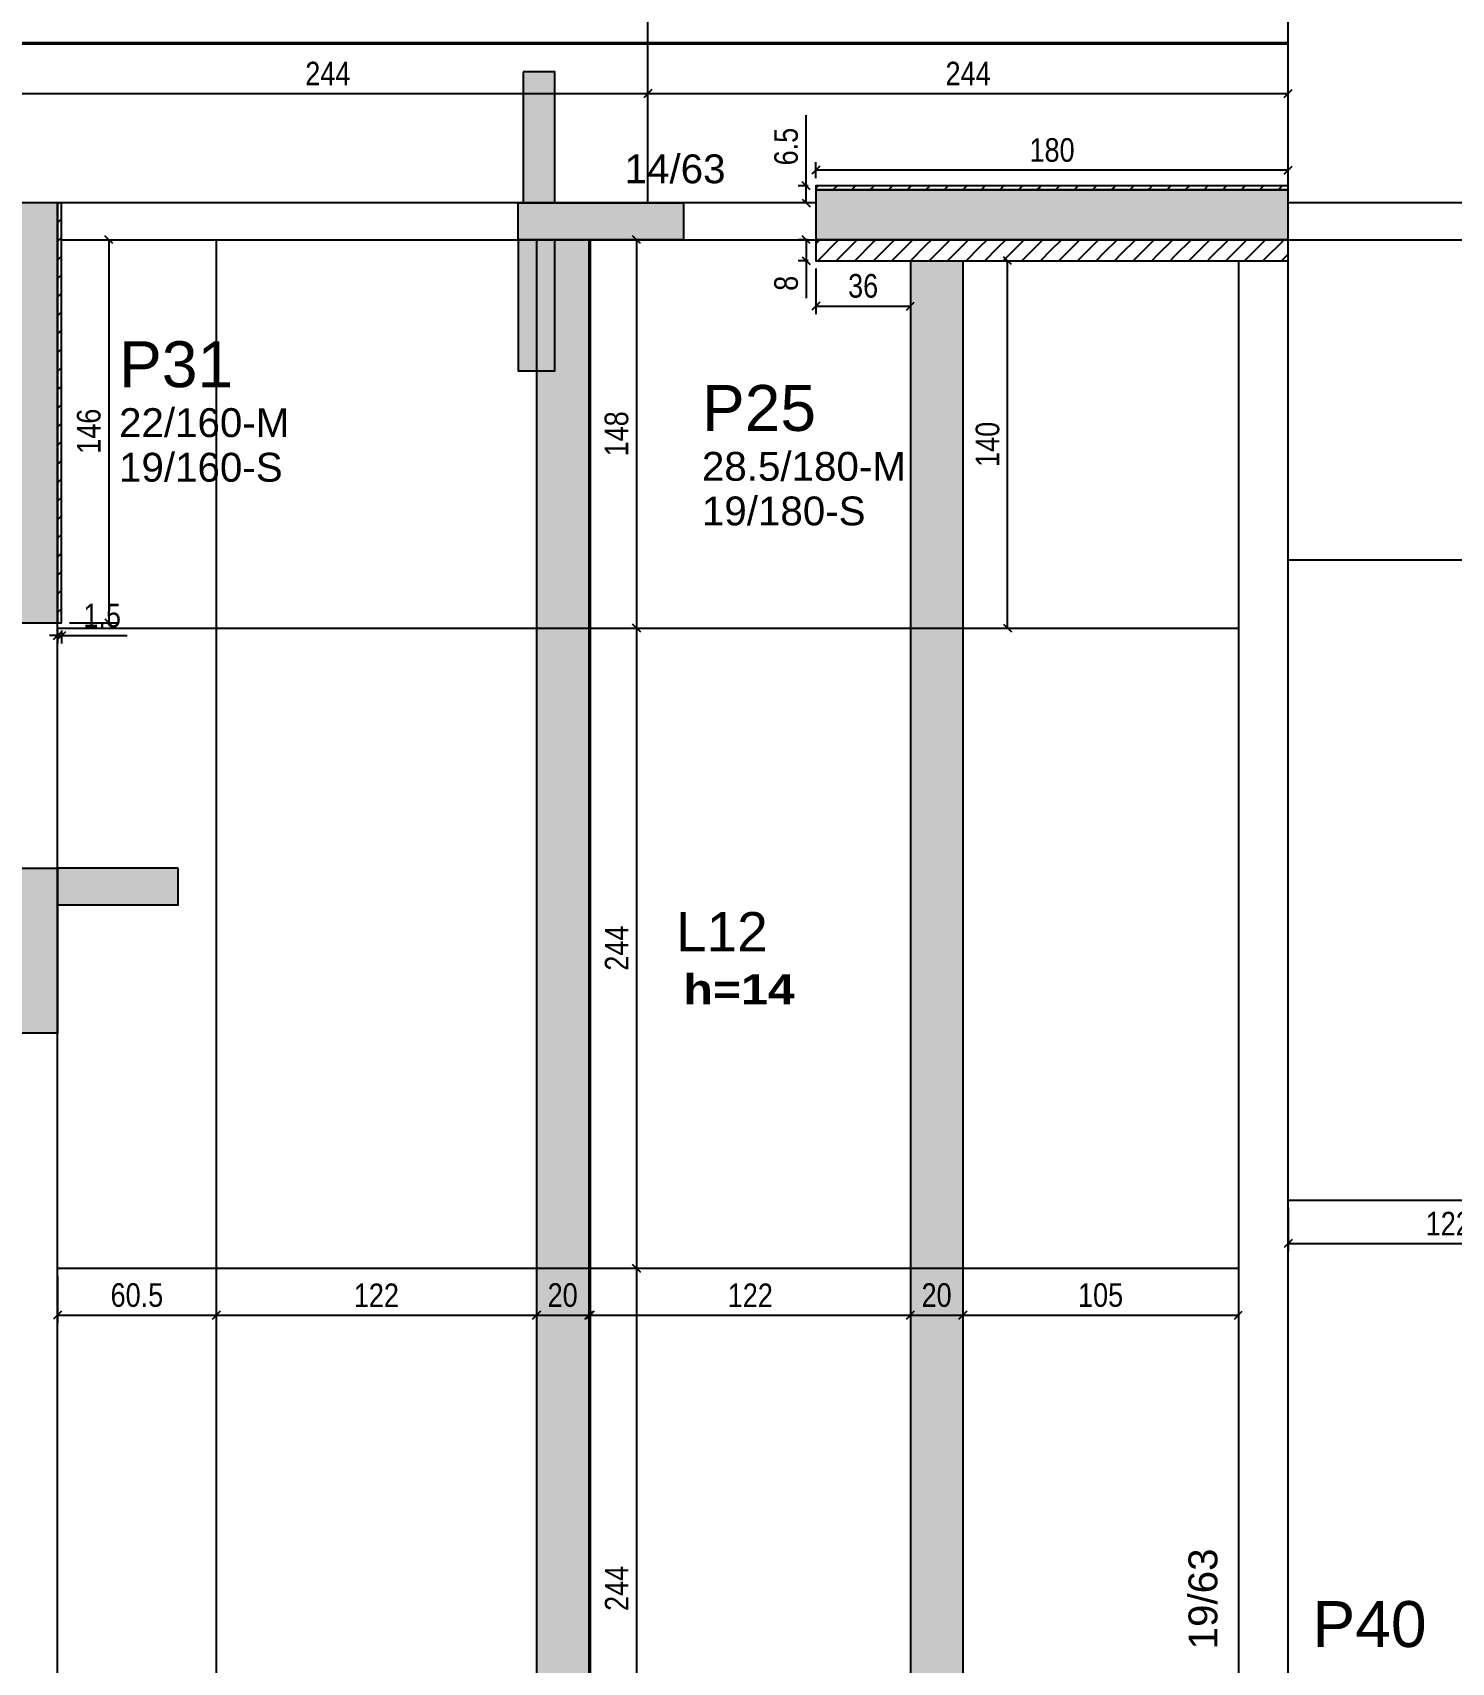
# Model space of a CAD drawing. Extents: x 3022 to 8661, y -614 to 3008.
# Drawn here: x 5204 to 5744, y 655 to 1276 of the extents above; entities that cross this region are included whole.
import ezdxf

# ---------------------------------------------------------------- set-up
doc = ezdxf.new("R2010")
doc.units = 0
doc.header["$PDMODE"] = 34
for name, color, linetype in [('COTA', 241, 'Continuous'), ('MTH-DIM-PILAR', 3, 'Continuous'), ('MTH-DIM-VIGA', 3, 'Continuous'), ('MTH-FACE-VIGA', 7, 'Continuous'), ('MTH-LINHA-SEÇÃO', 16, 'Continuous'), ('MTH-PILAR-SEGUE', 5, 'Continuous'), ('MTH-SOMBRA21', 150, 'Continuous'), ('MTH-SOMBRA25', 253, 'Continuous'), ('MTH-TIT1-PILAR', 5, 'Continuous'), ('MTH-TIT1-VIGA', 5, 'Continuous'), ('MTH-TXT-NEGRITO', 5, 'Continuous'), ('Painéis', 200, 'Continuous')]:
    doc.layers.add(name, color=color, linetype=linetype)
doc.layers.add('Hachura', color=251, linetype='Continuous', lineweight=9)
doc.styles.add('COTA TECNICA-50', font='techl___.ttf', dxfattribs={"height": 9})
doc.styles.add('TQS_ARIAL', font='arial.ttf')
doc.styles.add('TQS_ARIAL_BLACK', font='ariblk.ttf')
doc.dimstyles.new('COTA PAINEL-50', dxfattribs={"dimtxt": 9, "dimasz": 3, "dimexe": 3, "dimexo": 3, "dimgap": 3, "dimtad": 1, "dimdec": 1, "dimzin": 12, "dimdsep": 46, "dimtxsty": 'COTA TECNICA-50', "dimblk1": 'OBLIQUE', "dimblk2": 'OBLIQUE', "dimsah": 1, "dimcen": 0.9, "dimclrd": 4, "dimclre": 4, "dimclrt": 240, "dimadec": 1, "dimazin": 3, "dimtfac": 1, "dimtdec": 1, "dimtmove": 0, "dimatfit": 3, "dimfxl": 1, "dimtolj": 1, "dimtzin": 12, "dimarcsym": 0})

# ---------------------------------------------------------------- blocks, each defined once
blk = doc.blocks.new('_Oblique')
at = {"color": 0, "linetype": 'ByBlock', "lineweight": -2}
blk.add_line((-0.5, -0.5), (0.5, 0.5), dxfattribs=at)
blk = doc.blocks.new('*D158')
at = {"layer": 'COTA', "color": 4, "lineweight": -2, "transparency": 16777216}
blk.add_line((5194.08, 1252.49), (5438.08, 1252.49), dxfattribs=at)
at = {"layer": 'Defpoints', "color": 0, "transparency": 16777216}
for p in [(5194.08, 1252.49), (5438.08, 1252.49), (5438.08, 1252.49)]:
    blk.add_point(p, dxfattribs=at)
at = {"layer": 'COTA', "color": 4, "lineweight": -2, "transparency": 16777216, "xscale": 3, "yscale": 3, "zscale": 3, "rotation": 180}
blk.add_blockref('_Oblique', (5194.08, 1252.49), dxfattribs=at)
at = {"layer": 'COTA', "color": 4, "lineweight": -2, "transparency": 16777216, "xscale": 3, "yscale": 3, "zscale": 3}
blk.add_blockref('_Oblique', (5438.08, 1252.49), dxfattribs=at)
at = {"layer": 'COTA', "color": 240, "transparency": 16777216, "insert": (5316.08, 1260.05), "char_height": 9, "attachment_point": 5, "style": 'COTA TECNICA-50'}
blk.add_mtext('\\A1;244', dxfattribs=at)
blk = doc.blocks.new('*D159')
at = {"layer": 'COTA', "color": 4, "lineweight": -2, "transparency": 16777216}
blk.add_line((5438.08, 1252.49), (5682.08, 1252.49), dxfattribs=at)
at = {"layer": 'Defpoints', "color": 0, "transparency": 16777216}
for p in [(5438.08, 1252.49), (5682.08, 1252.49), (5682.08, 1252.49)]:
    blk.add_point(p, dxfattribs=at)
at = {"layer": 'COTA', "color": 4, "lineweight": -2, "transparency": 16777216, "xscale": 3, "yscale": 3, "zscale": 3, "rotation": 180}
blk.add_blockref('_Oblique', (5438.08, 1252.49), dxfattribs=at)
at = {"layer": 'COTA', "color": 4, "lineweight": -2, "transparency": 16777216, "xscale": 3, "yscale": 3, "zscale": 3}
blk.add_blockref('_Oblique', (5682.08, 1252.49), dxfattribs=at)
at = {"layer": 'COTA', "color": 240, "transparency": 16777216, "insert": (5560.08, 1260.05), "char_height": 9, "attachment_point": 5, "style": 'COTA TECNICA-50'}
blk.add_mtext('\\A1;244', dxfattribs=at)
blk = doc.blocks.new('*D162')
at = {"layer": 'COTA', "color": 4, "lineweight": -2, "transparency": 16777216}
for p, q in [((5502.08, 1220.25), (5502.08, 1226.26)), ((5682.08, 1220.25), (5682.08, 1226.26)), ((5682.08, 1223.26), (5502.08, 1223.26))]:
    blk.add_line(p, q, dxfattribs=at)
at = {"layer": 'Defpoints', "color": 0, "transparency": 16777216}
for p in [(5502.08, 1223.26), (5502.08, 1217.25), (5682.08, 1217.25)]:
    blk.add_point(p, dxfattribs=at)
at = {"layer": 'COTA', "color": 4, "lineweight": -2, "transparency": 16777216, "xscale": 3, "yscale": 3, "zscale": 3, "rotation": 180}
blk.add_blockref('_Oblique', (5502.08, 1223.26), dxfattribs=at)
at = {"layer": 'COTA', "color": 4, "lineweight": -2, "transparency": 16777216, "xscale": 3, "yscale": 3, "zscale": 3}
blk.add_blockref('_Oblique', (5682.08, 1223.26), dxfattribs=at)
at = {"layer": 'COTA', "color": 240, "transparency": 16777216, "insert": (5592.08, 1230.87), "char_height": 9, "attachment_point": 5, "style": 'COTA TECNICA-50'}
blk.add_mtext('\\A1;180', dxfattribs=at)
blk = doc.blocks.new('*D163')
at = {"layer": 'COTA', "color": 4, "lineweight": -2, "transparency": 16777216}
for p, q in [((5498.36, 1217.25), (5498.36, 1244.21)), ((5499.08, 1217.25), (5495.36, 1217.25)), ((5498.36, 1210.75), (5498.36, 1217.25)), ((5499.08, 1210.75), (5495.36, 1210.75))]:
    blk.add_line(p, q, dxfattribs=at)
at = {"layer": 'Defpoints', "color": 0, "transparency": 16777216}
for p in [(5498.36, 1217.25), (5502.08, 1217.25), (5502.08, 1210.75)]:
    blk.add_point(p, dxfattribs=at)
at = {"layer": 'COTA', "color": 4, "lineweight": -2, "transparency": 16777216, "xscale": 3, "yscale": 3, "zscale": 3}
for p, rotation in [((5498.36, 1217.25), 90), ((5498.36, 1210.75), 270)]:
    blk.add_blockref('_Oblique', p, dxfattribs=dict(at, rotation=rotation))
at = {"layer": 'COTA', "color": 240, "transparency": 16777216, "insert": (5490.76, 1232.23), "char_height": 9, "attachment_point": 5, "rotation": 90, "style": 'COTA TECNICA-50'}
blk.add_mtext('\\A1;6.5', dxfattribs=at)
blk = doc.blocks.new('*D164')
at = {"layer": 'COTA', "color": 4, "lineweight": -2, "transparency": 16777216}
for p, q in [((5499.08, 1196.75), (5495.36, 1196.75)), ((5498.36, 1196.75), (5498.36, 1188.75)), ((5499.08, 1188.75), (5495.36, 1188.75)), ((5498.36, 1188.75), (5498.36, 1174.51))]:
    blk.add_line(p, q, dxfattribs=at)
at = {"layer": 'Defpoints', "color": 0, "transparency": 16777216}
for p in [(5502.08, 1196.75), (5498.36, 1188.75), (5502.08, 1188.75)]:
    blk.add_point(p, dxfattribs=at)
at = {"layer": 'COTA', "color": 4, "lineweight": -2, "transparency": 16777216, "xscale": 3, "yscale": 3, "zscale": 3}
for p, rotation in [((5498.36, 1196.75), 90), ((5498.36, 1188.75), 270)]:
    blk.add_blockref('_Oblique', p, dxfattribs=dict(at, rotation=rotation))
at = {"layer": 'COTA', "color": 240, "transparency": 16777216, "insert": (5490.77, 1180.13), "char_height": 9, "attachment_point": 5, "rotation": 90, "style": 'COTA TECNICA-50'}
blk.add_mtext('\\A1;8', dxfattribs=at)
blk = doc.blocks.new('*D198')
at = {"layer": 'COTA', "color": 4, "lineweight": -2, "transparency": 16777216}
for p, q in [((5682.08, 827.75), (5682.08, 811.21)), ((5804.08, 827.75), (5804.08, 811.21)), ((5682.08, 814.21), (5804.08, 814.21))]:
    blk.add_line(p, q, dxfattribs=at)
at = {"layer": 'Defpoints', "color": 0, "transparency": 16777216}
for p in [(5682.08, 830.75), (5804.08, 830.75), (5804.08, 814.21)]:
    blk.add_point(p, dxfattribs=at)
at = {"layer": 'COTA', "color": 4, "lineweight": -2, "transparency": 16777216, "xscale": 3, "yscale": 3, "zscale": 3, "rotation": 180}
blk.add_blockref('_Oblique', (5682.08, 814.21), dxfattribs=at)
at = {"layer": 'COTA', "color": 4, "lineweight": -2, "transparency": 16777216, "xscale": 3, "yscale": 3, "zscale": 3}
blk.add_blockref('_Oblique', (5804.08, 814.21), dxfattribs=at)
at = {"layer": 'COTA', "color": 240, "transparency": 16777216, "insert": (5743.08, 821.77), "char_height": 9, "attachment_point": 5, "style": 'COTA TECNICA-50'}
blk.add_mtext('\\A1;122', dxfattribs=at)
blk = doc.blocks.new('*D281')
at = {"layer": 'COTA', "color": 4, "lineweight": -2, "transparency": 16777216}
for p, q in [((5213.08, 801.75), (5213.08, 783.9)), ((5273.58, 801.75), (5273.58, 783.9)), ((5213.08, 786.9), (5273.58, 786.9))]:
    blk.add_line(p, q, dxfattribs=at)
at = {"layer": 'Defpoints', "color": 0, "transparency": 16777216}
for p in [(5213.08, 804.75), (5273.58, 804.75), (5273.58, 786.9)]:
    blk.add_point(p, dxfattribs=at)
at = {"layer": 'COTA', "color": 4, "lineweight": -2, "transparency": 16777216, "xscale": 3, "yscale": 3, "zscale": 3, "rotation": 180}
blk.add_blockref('_Oblique', (5213.08, 786.9), dxfattribs=at)
at = {"layer": 'COTA', "color": 4, "lineweight": -2, "transparency": 16777216, "xscale": 3, "yscale": 3, "zscale": 3}
blk.add_blockref('_Oblique', (5273.58, 786.9), dxfattribs=at)
at = {"layer": 'COTA', "color": 240, "transparency": 16777216, "insert": (5243.33, 794.49), "char_height": 9, "attachment_point": 5, "style": 'COTA TECNICA-50'}
blk.add_mtext('\\A1;60.5', dxfattribs=at)
blk = doc.blocks.new('*D282')
at = {"layer": 'COTA', "color": 4, "lineweight": -2, "transparency": 16777216}
for p, q in [((5273.58, 801.75), (5273.58, 783.9)), ((5395.58, 801.75), (5395.58, 783.9)), ((5273.58, 786.9), (5395.58, 786.9))]:
    blk.add_line(p, q, dxfattribs=at)
at = {"layer": 'Defpoints', "color": 0, "transparency": 16777216}
for p in [(5273.58, 804.75), (5395.58, 804.75), (5395.58, 786.9)]:
    blk.add_point(p, dxfattribs=at)
at = {"layer": 'COTA', "color": 4, "lineweight": -2, "transparency": 16777216, "xscale": 3, "yscale": 3, "zscale": 3, "rotation": 180}
blk.add_blockref('_Oblique', (5273.58, 786.9), dxfattribs=at)
at = {"layer": 'COTA', "color": 4, "lineweight": -2, "transparency": 16777216, "xscale": 3, "yscale": 3, "zscale": 3}
blk.add_blockref('_Oblique', (5395.58, 786.9), dxfattribs=at)
at = {"layer": 'COTA', "color": 240, "transparency": 16777216, "insert": (5334.58, 794.45), "char_height": 9, "attachment_point": 5, "style": 'COTA TECNICA-50'}
blk.add_mtext('\\A1;122', dxfattribs=at)
blk = doc.blocks.new('*D283')
at = {"layer": 'COTA', "color": 4, "lineweight": -2, "transparency": 16777216}
for p, q in [((5395.58, 801.75), (5395.58, 783.9)), ((5415.58, 801.75), (5415.58, 783.9)), ((5395.58, 786.9), (5415.58, 786.9))]:
    blk.add_line(p, q, dxfattribs=at)
at = {"layer": 'Defpoints', "color": 0, "transparency": 16777216}
for p in [(5395.58, 804.75), (5415.58, 804.75), (5415.58, 786.9)]:
    blk.add_point(p, dxfattribs=at)
at = {"layer": 'COTA', "color": 4, "lineweight": -2, "transparency": 16777216, "xscale": 3, "yscale": 3, "zscale": 3, "rotation": 180}
blk.add_blockref('_Oblique', (5395.58, 786.9), dxfattribs=at)
at = {"layer": 'COTA', "color": 4, "lineweight": -2, "transparency": 16777216, "xscale": 3, "yscale": 3, "zscale": 3}
blk.add_blockref('_Oblique', (5415.58, 786.9), dxfattribs=at)
at = {"layer": 'COTA', "color": 240, "transparency": 16777216, "insert": (5405.58, 794.49), "char_height": 9, "attachment_point": 5, "style": 'COTA TECNICA-50'}
blk.add_mtext('\\A1;20', dxfattribs=at)
blk = doc.blocks.new('*D284')
at = {"layer": 'COTA', "color": 4, "lineweight": -2, "transparency": 16777216}
for p, q in [((5416.08, 801.75), (5416.08, 783.9)), ((5538.08, 801.75), (5538.08, 783.9)), ((5416.08, 786.9), (5538.08, 786.9))]:
    blk.add_line(p, q, dxfattribs=at)
at = {"layer": 'Defpoints', "color": 0, "transparency": 16777216}
for p in [(5416.08, 804.75), (5538.08, 804.75), (5538.08, 786.9)]:
    blk.add_point(p, dxfattribs=at)
at = {"layer": 'COTA', "color": 4, "lineweight": -2, "transparency": 16777216, "xscale": 3, "yscale": 3, "zscale": 3, "rotation": 180}
blk.add_blockref('_Oblique', (5416.08, 786.9), dxfattribs=at)
at = {"layer": 'COTA', "color": 4, "lineweight": -2, "transparency": 16777216, "xscale": 3, "yscale": 3, "zscale": 3}
blk.add_blockref('_Oblique', (5538.08, 786.9), dxfattribs=at)
at = {"layer": 'COTA', "color": 240, "transparency": 16777216, "insert": (5477.08, 794.45), "char_height": 9, "attachment_point": 5, "style": 'COTA TECNICA-50'}
blk.add_mtext('\\A1;122', dxfattribs=at)
blk = doc.blocks.new('*D285')
at = {"layer": 'COTA', "color": 4, "lineweight": -2, "transparency": 16777216}
for p, q in [((5538.08, 801.75), (5538.08, 783.9)), ((5558.08, 801.75), (5558.08, 783.9)), ((5538.08, 786.9), (5558.08, 786.9))]:
    blk.add_line(p, q, dxfattribs=at)
at = {"layer": 'Defpoints', "color": 0, "transparency": 16777216}
for p in [(5538.08, 804.75), (5558.08, 804.75), (5558.08, 786.9)]:
    blk.add_point(p, dxfattribs=at)
at = {"layer": 'COTA', "color": 4, "lineweight": -2, "transparency": 16777216, "xscale": 3, "yscale": 3, "zscale": 3, "rotation": 180}
blk.add_blockref('_Oblique', (5538.08, 786.9), dxfattribs=at)
at = {"layer": 'COTA', "color": 4, "lineweight": -2, "transparency": 16777216, "xscale": 3, "yscale": 3, "zscale": 3}
blk.add_blockref('_Oblique', (5558.08, 786.9), dxfattribs=at)
at = {"layer": 'COTA', "color": 240, "transparency": 16777216, "insert": (5548.08, 794.49), "char_height": 9, "attachment_point": 5, "style": 'COTA TECNICA-50'}
blk.add_mtext('\\A1;20', dxfattribs=at)
blk = doc.blocks.new('*D286')
at = {"layer": 'COTA', "color": 4, "lineweight": -2, "transparency": 16777216}
for p, q in [((5558.08, 801.75), (5558.08, 783.9)), ((5663.08, 801.75), (5663.08, 783.9)), ((5558.08, 786.9), (5663.08, 786.9))]:
    blk.add_line(p, q, dxfattribs=at)
at = {"layer": 'Defpoints', "color": 0, "transparency": 16777216}
for p in [(5558.08, 804.75), (5663.08, 804.75), (5663.08, 786.9)]:
    blk.add_point(p, dxfattribs=at)
at = {"layer": 'COTA', "color": 4, "lineweight": -2, "transparency": 16777216, "xscale": 3, "yscale": 3, "zscale": 3, "rotation": 180}
blk.add_blockref('_Oblique', (5558.08, 786.9), dxfattribs=at)
at = {"layer": 'COTA', "color": 4, "lineweight": -2, "transparency": 16777216, "xscale": 3, "yscale": 3, "zscale": 3}
blk.add_blockref('_Oblique', (5663.08, 786.9), dxfattribs=at)
at = {"layer": 'COTA', "color": 240, "transparency": 16777216, "insert": (5610.58, 794.49), "char_height": 9, "attachment_point": 5, "style": 'COTA TECNICA-50'}
blk.add_mtext('\\A1;105', dxfattribs=at)
blk = doc.blocks.new('*D287')
at = {"layer": 'COTA', "color": 4, "lineweight": -2, "transparency": 16777216}
for p, q in [((5419.08, 1196.75), (5436.71, 1196.75)), ((5433.71, 1196.75), (5433.71, 1048.75)), ((5419.08, 1048.75), (5436.71, 1048.75))]:
    blk.add_line(p, q, dxfattribs=at)
at = {"layer": 'Defpoints', "color": 0, "transparency": 16777216}
for p in [(5416.08, 1196.75), (5416.08, 1048.75), (5433.71, 1048.75)]:
    blk.add_point(p, dxfattribs=at)
at = {"layer": 'COTA', "color": 4, "lineweight": -2, "transparency": 16777216, "xscale": 3, "yscale": 3, "zscale": 3}
for p, rotation in [((5433.71, 1196.75), 90), ((5433.71, 1048.75), 270)]:
    blk.add_blockref('_Oblique', p, dxfattribs=dict(at, rotation=rotation))
at = {"layer": 'COTA', "color": 240, "transparency": 16777216, "insert": (5426.13, 1122.75), "char_height": 9, "attachment_point": 5, "rotation": 90, "style": 'COTA TECNICA-50'}
blk.add_mtext('\\A1;148', dxfattribs=at)
blk = doc.blocks.new('*D288')
at = {"layer": 'COTA', "color": 4, "lineweight": -2, "transparency": 16777216}
for p, q in [((5419.08, 1048.75), (5436.71, 1048.75)), ((5433.71, 1048.75), (5433.71, 804.75))]:
    blk.add_line(p, q, dxfattribs=at)
at = {"layer": 'Defpoints', "color": 0, "transparency": 16777216}
for p in [(5416.08, 1048.75), (5433.71, 804.75), (5433.71, 804.75)]:
    blk.add_point(p, dxfattribs=at)
at = {"layer": 'COTA', "color": 4, "lineweight": -2, "transparency": 16777216, "xscale": 3, "yscale": 3, "zscale": 3}
for p, rotation in [((5433.71, 1048.75), 90), ((5433.71, 804.75), 270)]:
    blk.add_blockref('_Oblique', p, dxfattribs=dict(at, rotation=rotation))
at = {"layer": 'COTA', "color": 240, "transparency": 16777216, "insert": (5426.15, 926.75), "char_height": 9, "attachment_point": 5, "rotation": 90, "style": 'COTA TECNICA-50'}
blk.add_mtext('\\A1;244', dxfattribs=at)
blk = doc.blocks.new('*D289')
at = {"layer": 'COTA', "color": 4, "lineweight": -2, "transparency": 16777216}
blk.add_line((5433.71, 804.75), (5433.71, 560.75), dxfattribs=at)
at = {"layer": 'Defpoints', "color": 0, "transparency": 16777216}
for p in [(5433.71, 804.75), (5433.71, 560.75), (5433.71, 560.75)]:
    blk.add_point(p, dxfattribs=at)
at = {"layer": 'COTA', "color": 4, "lineweight": -2, "transparency": 16777216, "xscale": 3, "yscale": 3, "zscale": 3}
for p, rotation in [((5433.71, 804.75), 90), ((5433.71, 560.75), 270)]:
    blk.add_blockref('_Oblique', p, dxfattribs=dict(at, rotation=rotation))
at = {"layer": 'COTA', "color": 240, "transparency": 16777216, "insert": (5426.15, 682.75), "char_height": 9, "attachment_point": 5, "rotation": 90, "style": 'COTA TECNICA-50'}
blk.add_mtext('\\A1;244', dxfattribs=at)
blk = doc.blocks.new('*D275')
at = {"layer": 'COTA', "color": 4, "lineweight": -2, "transparency": 16777216}
for p, q in [((5213.08, 1045.85), (5210.08, 1045.85)), ((5213.08, 1047.75), (5213.08, 1042.85)), ((5213.08, 1045.85), (5214.58, 1045.85)), ((5214.58, 1047.75), (5214.58, 1042.85)), ((5214.58, 1045.85), (5239.63, 1045.85))]:
    blk.add_line(p, q, dxfattribs=at)
at = {"layer": 'Defpoints', "color": 0, "transparency": 16777216}
for p in [(5213.08, 1050.75), (5214.58, 1050.75), (5214.58, 1045.85)]:
    blk.add_point(p, dxfattribs=at)
at = {"layer": 'COTA', "color": 4, "lineweight": -2, "transparency": 16777216, "xscale": 3, "yscale": 3, "zscale": 3}
blk.add_blockref('_Oblique', (5213.08, 1045.85), dxfattribs=at)
at = {"layer": 'COTA', "color": 4, "lineweight": -2, "transparency": 16777216, "xscale": 3, "yscale": 3, "zscale": 3, "rotation": 180}
blk.add_blockref('_Oblique', (5214.58, 1045.85), dxfattribs=at)
at = {"layer": 'COTA', "color": 240, "transparency": 16777216, "insert": (5230.1, 1053.45), "char_height": 9, "attachment_point": 5, "style": 'COTA TECNICA-50'}
blk.add_mtext('\\A1;1.5', dxfattribs=at)
blk = doc.blocks.new('*D276')
at = {"layer": 'COTA', "color": 4, "lineweight": -2, "transparency": 16777216}
for p, q in [((5219.34, 1196.75), (5235.63, 1196.75)), ((5232.63, 1196.75), (5232.63, 1050.75)), ((5217.58, 1050.75), (5235.63, 1050.75))]:
    blk.add_line(p, q, dxfattribs=at)
at = {"layer": 'Defpoints', "color": 0, "transparency": 16777216}
for p in [(5216.34, 1196.75), (5214.58, 1050.75), (5232.63, 1050.75)]:
    blk.add_point(p, dxfattribs=at)
at = {"layer": 'COTA', "color": 4, "lineweight": -2, "transparency": 16777216, "xscale": 3, "yscale": 3, "zscale": 3}
for p, rotation in [((5232.63, 1196.75), 90), ((5232.63, 1050.75), 270)]:
    blk.add_blockref('_Oblique', p, dxfattribs=dict(at, rotation=rotation))
at = {"layer": 'COTA', "color": 240, "transparency": 16777216, "insert": (5225.03, 1123.75), "char_height": 9, "attachment_point": 5, "rotation": 90, "style": 'COTA TECNICA-50'}
blk.add_mtext('\\A1;146', dxfattribs=at)
blk = doc.blocks.new('*D290')
at = {"layer": 'COTA', "color": 4, "lineweight": -2, "transparency": 16777216}
for p, q in [((5502.08, 1185.75), (5502.08, 1168.4)), ((5538.08, 1185.75), (5538.08, 1168.4)), ((5502.08, 1171.4), (5538.08, 1171.4))]:
    blk.add_line(p, q, dxfattribs=at)
at = {"layer": 'Defpoints', "color": 0, "transparency": 16777216}
for p in [(5502.08, 1188.75), (5538.08, 1188.75), (5538.08, 1171.4)]:
    blk.add_point(p, dxfattribs=at)
at = {"layer": 'COTA', "color": 4, "lineweight": -2, "transparency": 16777216, "xscale": 3, "yscale": 3, "zscale": 3, "rotation": 180}
blk.add_blockref('_Oblique', (5502.08, 1171.4), dxfattribs=at)
at = {"layer": 'COTA', "color": 4, "lineweight": -2, "transparency": 16777216, "xscale": 3, "yscale": 3, "zscale": 3}
blk.add_blockref('_Oblique', (5538.08, 1171.4), dxfattribs=at)
at = {"layer": 'COTA', "color": 240, "transparency": 16777216, "insert": (5520.08, 1179.1), "char_height": 9, "attachment_point": 5, "style": 'COTA TECNICA-50'}
blk.add_mtext('\\A1;36', dxfattribs=at)
blk = doc.blocks.new('*D291')
at = {"layer": 'COTA', "color": 4, "lineweight": -2, "transparency": 16777216}
for p, q in [((5561.08, 1188.75), (5578.12, 1188.75)), ((5575.12, 1048.75), (5575.12, 1188.75)), ((5561.08, 1048.75), (5578.12, 1048.75))]:
    blk.add_line(p, q, dxfattribs=at)
at = {"layer": 'Defpoints', "color": 0, "transparency": 16777216}
for p in [(5558.08, 1188.75), (5575.12, 1188.75), (5558.08, 1048.75)]:
    blk.add_point(p, dxfattribs=at)
at = {"layer": 'COTA', "color": 4, "lineweight": -2, "transparency": 16777216, "xscale": 3, "yscale": 3, "zscale": 3}
for p, rotation in [((5575.12, 1188.75), 90), ((5575.12, 1048.75), 270)]:
    blk.add_blockref('_Oblique', p, dxfattribs=dict(at, rotation=rotation))
at = {"layer": 'COTA', "color": 240, "transparency": 16777216, "insert": (5567.53, 1118.75), "char_height": 9, "attachment_point": 5, "rotation": 90, "style": 'COTA TECNICA-50'}
blk.add_mtext('\\A1;140', dxfattribs=at)

msp = doc.modelspace()

# ---------------------------------------------------------------- hatches: boundary and pattern name
at = {"layer": 'Hachura'}
h = msp.add_hatch(color=256, dxfattribs=at)
h.dxf.hatch_style = 1
h.paths.add_polyline_path([(5415.58, 560.75), (5395.58, 560.75), (5395.58, 804.75), (5415.58, 804.75)])
h.paths.add_polyline_path([(5415.58, 804.75), (5395.58, 804.75), (5395.58, 1048.75), (5415.58, 1048.75)])
h.paths.add_polyline_path([(5415.58, 1048.75), (5395.58, 1048.75), (5395.58, 1196.75), (5415.58, 1196.75)])
h.paths.add_polyline_path([(5558.08, 804.75), (5538.08, 804.75), (5538.08, 1048.75), (5558.08, 1048.75)])
h.paths.add_polyline_path([(5558.08, 560.75), (5538.08, 560.75), (5538.08, 804.75), (5558.08, 804.75)])
h.paths.add_polyline_path([(5558.08, 1188.75), (5538.08, 1188.75), (5538.08, 1048.75), (5558.08, 1048.75)])

# ---------------------------------------------------------------- linework, layer by layer
at = {"layer": 'MTH-FACE-VIGA', "linetype": 'Continuous'}
for p, q in [((5502.08, 1216.34), (5502.98, 1217.24)), ((5508.56, 1215.75), (5510, 1217.19)), ((5510, 1217.19), (5510.06, 1217.25)), ((5515.63, 1215.75), (5517.01, 1217.13)), ((5517.01, 1217.13), (5517.13, 1217.25)), ((5522.7, 1215.75), (5524.02, 1217.07)), ((5524.02, 1217.07), (5524.2, 1217.25)), ((5529.77, 1215.75), (5531.03, 1217.01)), ((5531.03, 1217.01), (5531.27, 1217.25)), ((5536.85, 1215.75), (5538.05, 1216.95)), ((5538.05, 1216.95), (5538.35, 1217.25)), ((5543.92, 1215.75), (5545.06, 1216.89)), ((5545.06, 1216.89), (5545.42, 1217.25)), ((5550.99, 1215.75), (5552.07, 1216.83)), ((5552.07, 1216.83), (5552.49, 1217.25)), ((5558.06, 1215.75), (5559.08, 1216.78)), ((5559.08, 1216.78), (5559.56, 1217.25)), ((5565.13, 1215.75), (5566.1, 1216.72)), ((5566.1, 1216.72), (5566.63, 1217.25)), ((5572.2, 1215.75), (5573.11, 1216.66)), ((5573.11, 1216.66), (5573.7, 1217.25)), ((5579.27, 1215.75), (5580.12, 1216.6)), ((5580.12, 1216.6), (5580.77, 1217.25)), ((5586.34, 1215.75), (5587.13, 1216.54)), ((5587.13, 1216.54), (5587.84, 1217.25)), ((5593.41, 1215.75), (5594.15, 1216.48)), ((5594.15, 1216.48), (5594.91, 1217.25)), ((5600.48, 1215.75), (5601.16, 1216.43)), ((5601.16, 1216.43), (5601.98, 1217.25)), ((5607.56, 1215.75), (5608.17, 1216.37)), ((5608.17, 1216.37), (5609.06, 1217.25)), ((5614.63, 1215.75), (5615.18, 1216.31)), ((5615.18, 1216.31), (5616.13, 1217.25)), ((5621.7, 1215.75), (5622.2, 1216.25)), ((5622.2, 1216.25), (5623.2, 1217.25)), ((5628.77, 1215.75), (5629.21, 1216.19)), ((5629.21, 1216.19), (5630.27, 1217.25)), ((5635.84, 1215.75), (5636.22, 1216.13)), ((5636.22, 1216.13), (5637.34, 1217.25)), ((5642.91, 1215.75), (5643.24, 1216.08)), ((5643.24, 1216.08), (5644.41, 1217.25)), ((5649.98, 1215.75), (5650.25, 1216.02)), ((5650.25, 1216.02), (5651.48, 1217.25)), ((5657.05, 1215.75), (5657.26, 1215.96)), ((5657.26, 1215.96), (5658.55, 1217.25)), ((5664.12, 1215.75), (5664.27, 1215.9)), ((5664.27, 1215.9), (5665.62, 1217.25)), ((5671.2, 1215.75), (5671.29, 1215.84)), ((5671.29, 1215.84), (5672.7, 1217.25)), ((5678.27, 1215.75), (5678.3, 1215.78)), ((5678.3, 1215.78), (5679.77, 1217.25)), ((5213.08, 1210.18), (5213.65, 1210.75)), ((5502.08, 1210.75), (5213.08, 1210.75)), ((6051.58, 1210.75), (5682.08, 1210.75)), ((5213.08, 1203.11), (5214.52, 1204.55)), ((5214.52, 1204.55), (5214.58, 1204.61)), ((5213.08, 1196.04), (5214.45, 1197.41)), ((5214.45, 1197.41), (5214.58, 1197.54)), ((5214.58, 1196.75), (5502.08, 1196.75)), ((5502.08, 1195.12), (5503.63, 1196.68)), ((5502.77, 1188.75), (5510.4, 1196.38)), ((5503.63, 1196.68), (5503.7, 1196.75)), ((5509.85, 1188.75), (5517.17, 1196.08)), ((5510.4, 1196.38), (5510.77, 1196.75)), ((5516.92, 1188.75), (5523.94, 1195.78)), ((5517.17, 1196.08), (5517.85, 1196.75)), ((5523.94, 1195.78), (5524.92, 1196.75)), ((5523.99, 1188.75), (5530.71, 1195.48)), ((5530.71, 1195.48), (5531.99, 1196.75)), ((5531.06, 1188.75), (5537.48, 1195.18)), ((5537.48, 1195.18), (5539.06, 1196.75)), ((5538.13, 1188.75), (5544.26, 1194.88)), ((5544.26, 1194.88), (5546.13, 1196.75)), ((5545.2, 1188.75), (5551.03, 1194.58)), ((5551.03, 1194.58), (5553.2, 1196.75)), ((5552.27, 1188.75), (5557.8, 1194.28)), ((5557.8, 1194.28), (5560.27, 1196.75)), ((5559.34, 1188.75), (5564.57, 1193.97)), ((5564.57, 1193.97), (5567.34, 1196.75)), ((5566.41, 1188.75), (5571.34, 1193.67)), ((5571.34, 1193.67), (5574.41, 1196.75)), ((5573.48, 1188.75), (5578.11, 1193.37)), ((5578.11, 1193.37), (5581.48, 1196.75)), ((5580.56, 1188.75), (5584.88, 1193.07)), ((5584.88, 1193.07), (5588.56, 1196.75)), ((5587.63, 1188.75), (5591.65, 1192.77)), ((5591.65, 1192.77), (5595.63, 1196.75)), ((5598.42, 1192.47), (5602.7, 1196.75)), ((5605.19, 1192.17), (5609.77, 1196.75)), ((5611.96, 1191.87), (5616.84, 1196.75)), ((5618.73, 1191.57), (5623.91, 1196.75)), ((5625.5, 1191.27), (5630.98, 1196.75)), ((5632.27, 1190.97), (5638.05, 1196.75)), ((5639.04, 1190.66), (5645.12, 1196.75)), ((5645.81, 1190.36), (5652.2, 1196.75)), ((5652.58, 1190.06), (5659.27, 1196.75)), ((5659.35, 1189.76), (5666.34, 1196.75)), ((5666.12, 1189.46), (5673.41, 1196.75)), ((5672.89, 1189.16), (5680.48, 1196.75)), ((5682.08, 1196.75), (6051.58, 1196.75)), ((5213.08, 1188.97), (5214.38, 1190.27)), ((5214.38, 1190.27), (5214.58, 1190.47)), ((5594.7, 1188.75), (5598.42, 1192.47)), ((5601.77, 1188.75), (5605.19, 1192.17)), ((5608.84, 1188.75), (5611.96, 1191.87)), ((5615.91, 1188.75), (5618.73, 1191.57)), ((5622.98, 1188.75), (5625.5, 1191.27)), ((5630.05, 1188.75), (5632.27, 1190.97)), ((5637.12, 1188.75), (5639.04, 1190.66)), ((5644.2, 1188.75), (5645.81, 1190.36)), ((5651.27, 1188.75), (5652.58, 1190.06)), ((5658.34, 1188.75), (5659.35, 1189.76)), ((5663.08, 1188.75), (5663.08, 607.75)), ((5665.41, 1188.75), (5666.12, 1189.46)), ((5672.48, 1188.75), (5672.89, 1189.16)), ((5679.55, 1188.75), (5679.66, 1188.86)), ((5679.66, 1188.86), (5682.08, 1191.28)), ((5682.08, 607.75), (5682.08, 1188.75)), ((5213.08, 1181.9), (5214.32, 1183.14)), ((5214.32, 1183.14), (5214.58, 1183.4)), ((5213.08, 1174.82), (5214.25, 1176)), ((5214.25, 1176), (5214.58, 1176.32)), ((5213.08, 1167.75), (5214.18, 1168.86)), ((5214.18, 1168.86), (5214.58, 1169.25)), ((5213.08, 1160.68), (5214.12, 1161.72)), ((5214.12, 1161.72), (5214.58, 1162.18)), ((5213.08, 1153.61), (5214.05, 1154.59)), ((5214.05, 1154.59), (5214.58, 1155.11)), ((5213.08, 1146.54), (5213.98, 1147.45)), ((5213.98, 1147.45), (5214.58, 1148.04)), ((5213.08, 1139.47), (5213.92, 1140.31)), ((5213.92, 1140.31), (5214.58, 1140.97)), ((5213.08, 1132.4), (5213.85, 1133.17)), ((5213.85, 1133.17), (5214.58, 1133.9)), ((5213.08, 1125.33), (5213.78, 1126.03)), ((5213.78, 1126.03), (5214.58, 1126.83)), ((5213.08, 1118.26), (5213.71, 1118.9)), ((5213.71, 1118.9), (5214.58, 1119.76)), ((5213.65, 1111.76), (5214.58, 1112.69)), ((5213.08, 1111.19), (5213.65, 1111.76)), ((5213.58, 1104.62), (5214.58, 1105.61)), ((5213.08, 1104.11), (5213.58, 1104.62)), ((5213.08, 1097.04), (5213.51, 1097.48)), ((5213.51, 1097.48), (5214.58, 1098.54)), ((5213.08, 1089.97), (5213.45, 1090.34)), ((5213.45, 1090.34), (5214.58, 1091.47)), ((5213.08, 1082.9), (5213.38, 1083.21)), ((5213.38, 1083.21), (5214.58, 1084.4)), ((5213.08, 1075.83), (5213.31, 1076.07)), ((5213.31, 1076.07), (5214.58, 1077.33)), ((5213.08, 1068.76), (5213.25, 1068.93)), ((5213.25, 1068.93), (5214.58, 1070.26)), ((5213.18, 1061.79), (5214.58, 1063.19)), ((5213.08, 1061.69), (5213.18, 1061.79)), ((5213.11, 1054.65), (5214.58, 1056.12)), ((5213.08, 1054.62), (5213.11, 1054.65)), ((5213.08, 607.75), (5213.08, 1050.75))]:
    msp.add_line(p, q, dxfattribs=at)
for points in [[(5682.08, 1215.75), (5682.08, 1217.25), (5502.08, 1217.25), (5502.08, 1215.75), (5682.08, 1215.75)], [(5214.58, 1210.75), (5213.08, 1210.75), (5213.08, 1050.75), (5214.58, 1050.75), (5214.58, 1210.75)], [(5682.08, 1188.75), (5682.08, 1196.75), (5502.08, 1196.75), (5502.08, 1188.75), (5682.08, 1188.75)]]:
    msp.add_lwpolyline(points, dxfattribs=at)
at = {"layer": 'MTH-LINHA-SEÇÃO', "linetype": 'Continuous'}
for points in [[(5390.59, 1260.75), (5390.59, 1210.75), (5402.59, 1210.75), (5402.59, 1260.75), (5390.59, 1260.75)], [(5451.59, 1196.75), (5388.59, 1196.75), (5388.59, 1210.75), (5451.59, 1210.75), (5451.59, 1196.75)], [(5388.59, 1196.75), (5388.59, 1146.75), (5402.59, 1146.75), (5402.59, 1196.75), (5388.59, 1196.75)], [(5194.08, 894.29), (5194.08, 957.29), (5213.08, 957.29), (5213.08, 894.29), (5194.08, 894.29)], [(5259.08, 957.29), (5213.08, 957.29), (5213.08, 943.29), (5259.08, 943.29), (5259.08, 957.29)]]:
    msp.add_lwpolyline(points, dxfattribs=at)
at = {"layer": 'MTH-PILAR-SEGUE', "linetype": 'Continuous'}
for points in [[(5502.08, 1215.75), (5502.08, 1196.75), (5682.08, 1196.75), (5682.08, 1215.75), (5502.08, 1215.75)], [(5194.08, 1050.75), (5213.08, 1050.75), (5213.08, 1210.75), (5194.08, 1210.75), (5194.08, 1050.75)]]:
    msp.add_lwpolyline(points, dxfattribs=at)
at = {"layer": 'MTH-SOMBRA21', "linetype": 'Continuous'}
for points in [[(5390.59, 1260.75), (5390.59, 1210.75), (5402.59, 1210.75)], [(5390.59, 1260.75), (5402.59, 1210.75), (5402.59, 1260.75)], [(5390.59, 1260.75), (5402.59, 1260.75), (5390.59, 1260.75)], [(5451.59, 1196.75), (5388.59, 1196.75), (5388.59, 1210.75)], [(5451.59, 1196.75), (5388.59, 1210.75), (5451.59, 1210.75)], [(5451.59, 1196.75), (5451.59, 1210.75), (5451.59, 1196.75)], [(5388.59, 1196.75), (5388.59, 1146.75), (5402.59, 1146.75)], [(5388.59, 1196.75), (5402.59, 1146.75), (5402.59, 1196.75)], [(5388.59, 1196.75), (5402.59, 1196.75), (5388.59, 1196.75)], [(5194.08, 894.29), (5194.08, 957.29), (5213.08, 957.29)], [(5194.08, 894.29), (5213.08, 957.29), (5213.08, 894.29)], [(5259.08, 957.29), (5213.08, 957.29), (5213.08, 943.29)], [(5259.08, 957.29), (5213.08, 943.29), (5259.08, 943.29)], [(5259.08, 957.29), (5259.08, 943.29), (5259.08, 957.29)], [(5194.08, 894.29), (5213.08, 894.29), (5194.08, 894.29)]]:
    msp.add_solid(points, dxfattribs=at)
at = {"layer": 'MTH-SOMBRA25', "linetype": 'Continuous'}
for points in [[(5502.08, 1215.75), (5502.08, 1196.75), (5682.08, 1196.75)], [(5502.08, 1215.75), (5682.08, 1196.75), (5682.08, 1215.75)], [(5502.08, 1215.75), (5682.08, 1215.75), (5502.08, 1215.75)], [(5194.08, 1050.75), (5213.08, 1050.75), (5213.08, 1210.75)], [(5194.08, 1050.75), (5213.08, 1210.75), (5194.08, 1210.75)]]:
    msp.add_solid(points, dxfattribs=at)
at = {"layer": 'Painéis'}
for p, q in [((5438.08, 1210.75), (5438.08, 1336.75)), ((5682.08, 1217.25), (5682.08, 1336.75)), ((5682.08, 1271.75), (4314.58, 1271.75)), ((5682.08, 1271.25), (4314.58, 1271.25)), ((5273.58, 1196.75), (5273.58, 560.75)), ((5395.58, 1196.75), (5395.58, 560.75)), ((5415.58, 1196.75), (5415.58, 560.75)), ((5416.08, 1196.75), (5416.08, 560.75)), ((5538.08, 1188.75), (5538.08, 560.75)), ((5558.08, 1188.75), (5558.08, 560.75)), ((5682.08, 1074.75), (6132.08, 1074.75)), ((5213.08, 1048.75), (5663.08, 1048.75)), ((5682.08, 830.75), (6132.08, 830.75)), ((5213.08, 804.75), (5663.08, 804.75))]:
    msp.add_line(p, q, dxfattribs=at)

# ---------------------------------------------------------------- texts
at = {"layer": 'MTH-DIM-PILAR', "linetype": 'Continuous', "style": 'TQS_ARIAL'}
for s, p in [('22/160-M', (5236.52, 1121.53)), ('19/160-S', (5236.52, 1104.53)), ('28.5/180-M', (5458.65, 1104.87)), ('19/180-S', (5458.65, 1087.87))]:
    msp.add_text(s, height=11, dxfattribs=at).set_placement(p)
at = {"layer": 'MTH-DIM-VIGA', "linetype": 'Continuous', "style": 'TQS_ARIAL'}
msp.add_text('14/63', height=11, dxfattribs=at).set_placement((5429.19, 1218.25))
msp.add_text('19/63', height=11, rotation=90, dxfattribs=at).set_placement((5655.08, 659.51))
at = {"layer": 'MTH-TIT1-PILAR', "linetype": 'Continuous', "style": 'TQS_ARIAL'}
for s, p in [('P31', (5236.52, 1140.53)), ('P25', (5458.65, 1123.87)), ('P40', (5691.32, 660.41))]:
    msp.add_text(s, height=17.5, dxfattribs=at).set_placement(p)
at = {"layer": 'MTH-TIT1-VIGA', "linetype": 'Continuous', "style": 'TQS_ARIAL'}
msp.add_text('L12', height=15, dxfattribs=at).set_placement((5448.78, 925.49))
at = {"layer": 'MTH-TXT-NEGRITO', "color": 3, "linetype": 'Continuous', "style": 'TQS_ARIAL_BLACK'}
msp.add_text('h=14', height=11.5, dxfattribs=at).set_placement((5451.59, 905.33))

# ---------------------------------------------------------------- dimensions: what is measured, and where the dimension line sits
at = {"layer": 'COTA'}
for base, p1, p2, picture, middle in [((5438.08, 1252.49), (5194.08, 1252.49), (5438.08, 1252.49), '*D158', (5316.08, 1260.05)), ((5682.08, 1252.49), (5438.08, 1252.49), (5682.08, 1252.49), '*D159', (5560.08, 1260.05)), ((5395.58, 786.9), (5273.58, 804.75), (5395.58, 804.75), '*D282', (5334.58, 794.45)), ((5415.58, 786.9), (5395.58, 804.75), (5415.58, 804.75), '*D283', (5405.58, 794.49)), ((5558.08, 786.9), (5538.08, 804.75), (5558.08, 804.75), '*D285', (5548.08, 794.49)), ((5663.08, 786.9), (5558.08, 804.75), (5663.08, 804.75), '*D286', (5610.58, 794.49))]:
    dim = msp.add_linear_dim(base=base, p1=p1, p2=p2, dimstyle='COTA PAINEL-50', override={"dimtmove": 1}, dxfattribs=at)
    dim.commit()
    dim.dimension.update_dxf_attribs({"geometry": picture, "text_midpoint": middle})
for base, p1, p2, angle, picture, middle in [((5498.36, 1217.25), (5502.08, 1210.75), (5502.08, 1217.25), 90, '*D163', (5490.76, 1232.23)), ((5232.63, 1050.75), (5216.34, 1196.75), (5214.58, 1050.75), 270, '*D276', (5225.03, 1123.75)), ((5433.71, 1048.75), (5416.08, 1196.75), (5416.08, 1048.75), 270, '*D287', (5426.13, 1122.75)), ((5498.36, 1188.75), (5502.08, 1196.75), (5502.08, 1188.75), 90, '*D164', (5490.77, 1180.13)), ((5575.12, 1188.75), (5558.08, 1048.75), (5558.08, 1188.75), 90, '*D291', (5567.53, 1118.75))]:
    dim = msp.add_linear_dim(base=base, p1=p1, p2=p2, angle=angle, dimstyle='COTA PAINEL-50', dxfattribs=at)
    dim.commit()
    dim.dimension.update_dxf_attribs({"geometry": picture, "text_midpoint": middle})
for base, p1, p2, picture, middle in [((5502.08, 1223.26), (5682.08, 1217.25), (5502.08, 1217.25), '*D162', (5592.08, 1230.87)), ((5538.08, 1171.4), (5502.08, 1188.75), (5538.08, 1188.75), '*D290', (5520.08, 1179.1)), ((5214.58, 1045.85), (5213.08, 1050.75), (5214.58, 1050.75), '*D275', (5230.1, 1053.45)), ((5804.08, 814.21), (5682.08, 830.75), (5804.08, 830.75), '*D198', (5743.08, 821.77)), ((5273.58, 786.9), (5213.08, 804.75), (5273.58, 804.75), '*D281', (5243.33, 794.49)), ((5538.08, 786.9), (5416.08, 804.75), (5538.08, 804.75), '*D284', (5477.08, 794.45))]:
    dim = msp.add_linear_dim(base=base, p1=p1, p2=p2, dimstyle='COTA PAINEL-50', dxfattribs=at)
    dim.commit()
    dim.dimension.update_dxf_attribs({"geometry": picture, "text_midpoint": middle})
for base, p1, p2, picture, middle in [((5433.71, 804.75), (5416.08, 1048.75), (5433.71, 804.75), '*D288', (5426.15, 926.75)), ((5433.71, 560.75), (5433.71, 804.75), (5433.71, 560.75), '*D289', (5426.15, 682.75))]:
    dim = msp.add_linear_dim(base=base, p1=p1, p2=p2, angle=270, dimstyle='COTA PAINEL-50', override={"dimtmove": 1}, dxfattribs=at)
    dim.commit()
    dim.dimension.update_dxf_attribs({"geometry": picture, "text_midpoint": middle})

doc.saveas('drawing.dxf')
